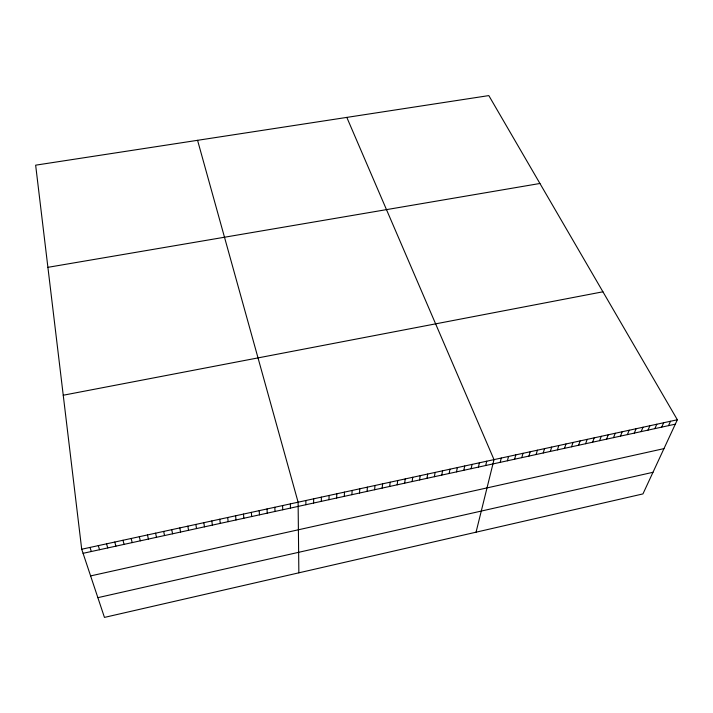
<?xml version="1.0" encoding="UTF-8"?>
<svg xmlns="http://www.w3.org/2000/svg" width="713" height="713" viewBox="0 0 713 713"><rect width="100%" height="100%" fill="white"/><g stroke="black" fill="none" stroke-linecap="round" stroke-linejoin="round"><path stroke-width="1.07" d="M305.886 504.724L305.886 500.508M313.604 503.039L313.649 498.824M321.305 501.364L321.394 497.139M328.978 499.688L329.112 495.464M336.634 498.022L336.821 493.788M344.272 496.355L344.495 492.113M351.892 494.697L352.16 490.455M359.486 493.04L359.798 488.788M367.061 491.382L367.418 487.131M374.619 489.742L375.02 485.482M382.159 488.093L382.605 483.833M389.681 486.453L390.163 482.193M397.177 484.822L397.711 480.553M404.654 483.191L405.234 478.913M412.123 481.56L412.738 477.282M419.565 479.938L420.215 475.66M426.98 478.316L427.684 474.038M434.386 476.703L435.126 472.416M441.775 475.099L442.559 470.803M449.137 473.485L449.965 469.19M456.489 471.89L457.354 467.585M463.815 470.286L464.724 465.99M471.124 468.691L472.068 464.386M478.414 467.104L479.403 462.79M485.687 465.518L486.721 461.204M476.052 532.192L494.011 459.618L346.812 117.395M500.178 462.354L501.284 458.04M507.398 460.785L508.547 456.463M514.599 459.217L515.784 454.885M521.773 457.648L523.003 453.316M528.939 456.088L530.205 451.757M536.087 454.529L537.388 450.188M543.217 452.969L544.554 448.637M550.32 451.427L551.702 447.078M557.414 449.876L558.832 445.527M564.491 448.334L565.944 443.985M571.541 446.793L573.038 442.443M578.582 445.26L580.115 440.901M585.605 443.727L587.173 439.368M592.61 442.203L594.214 437.835M599.597 440.679L601.237 436.311M606.558 439.155L608.242 434.787M613.51 437.639L615.23 433.272M620.444 436.133L622.199 431.757M627.369 434.618L629.16 430.242M634.267 433.121L636.094 428.736M641.147 431.615L643.01 427.23M648.01 430.117L649.917 425.732M654.864 428.629L656.798 424.235M661.7 427.14L663.669 422.747M668.509 425.652L670.514 421.258M677.35 419.77L642.948 493.913L104.454 617.405L81.71 549.233L35.65 165.175L488.824 95.595L677.35 419.77L81.71 549.233M97.868 597.663L652.983 472.291M90.613 575.917L663.963 448.62M83.073 553.315L675.309 424.164M63.243 395.234L602.922 291.795M47.905 267.33L539.928 183.482M90.007 547.432L91.317 551.514M98.287 545.632L99.544 549.723M106.54 543.841L107.743 547.932M114.766 542.049L115.916 546.149M197.572 140.318L298.105 502.202L298.854 572.824M122.975 540.267L124.08 544.375M131.156 538.484L132.208 542.602M139.32 536.711L140.327 540.828M147.466 534.946L148.411 539.064M155.586 533.181L156.486 537.308M163.678 531.417L164.534 535.552M171.762 529.661L172.564 533.805M179.81 527.914L180.567 532.058M187.849 526.167L188.553 530.312M195.861 524.42L196.512 528.574M203.847 522.691L204.453 526.845M211.814 520.953L212.376 525.116M219.764 519.224L220.281 523.395M227.697 517.504L228.16 521.675M235.602 515.784L236.012 519.964M243.489 514.073L243.855 518.253M251.35 512.362L251.671 516.551M259.193 510.66L259.47 514.848M267.019 508.957L267.25 513.155M274.817 507.264L275.004 511.462M282.606 505.57L282.74 509.777M290.369 503.886L290.458 508.093"/></g></svg>
